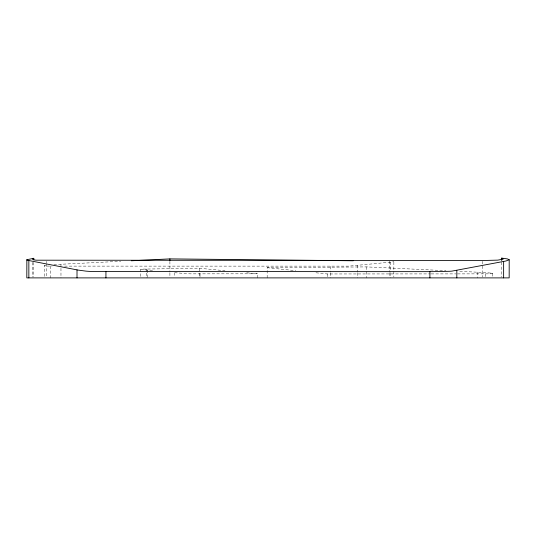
<?xml version="1.0" encoding="UTF-8"?>
<svg xmlns="http://www.w3.org/2000/svg" width="536" height="536" viewBox="0 0 536 536"><rect width="100%" height="100%" fill="white"/><g stroke="black" fill="none" stroke-linecap="round" stroke-linejoin="round"><path stroke-width="0.4" stroke-dasharray="2.68 2.01" d="M32.448 262.379L32.441 277.072M44.24 276.368L44.233 265.769M140.794 276.409L140.794 269.266L141.692 269.119L199.64 268.275L224.986 270.7M393.846 269.514L393.873 261.454L393.417 261.293M46.042 265.3L45.064 265.461A19.048 0.878 -2.8 0 0 44.991 265.97A18.847 0.864 -2.8 0 0 45.406 266.01A16.696 0.764 -2.8 0 0 46.786 266.07L52.032 266.104M64.548 266.117L348.206 266.131A7.625 0.348 -2.8 0 0 349.928 266.037L391.313 262.05A10.445 0.482 -2.8 0 0 392.412 261.91L392.942 261.816A22.023 1.012 -2.8 0 0 393.853 261.454M53.881 264.61L120.734 261.3M267.169 277.889L267.169 267.699L366.684 266.901L445.918 270.673M257.575 277.889L257.575 273.809L190.568 273.856A7.946 0.348 2.7 0 1 188.056 273.742L174.984 272.717M315.979 272.791L327.241 273.963L430.314 273.909M431.138 273.909L455.875 273.896M457.523 273.896L489.837 273.849A19.685 0.864 2.7 0 0 491.318 273.796M459.767 271.337L483.908 272.523A11.665 0.516 2.7 0 1 485.676 272.643L486.253 272.683A13.192 0.583 2.7 0 1 487.405 272.777A13.031 0.576 2.7 0 1 488.845 272.904L490.42 273.072M152.485 270.6L141.089 269.407A10.908 0.482 2.7 0 1 140.794 269.266M246.714 272.777L257.575 273.809M267.169 267.699L295.705 270.673M492.738 273.541L492.738 277.889M501.723 262.231L501.723 277.065M485.556 273.876L485.556 277.889M482.38 261.334L482.38 277.058M477.455 272.181L477.455 277.889M393.846 271.189L393.846 277.052M390.282 262.158L390.282 272.094M390.282 272.918L390.282 277.889M389.638 261.139L389.638 272.027M389.638 272.864L389.638 277.052M366.684 266.901L366.684 277.889M357.478 265.407L357.478 272.067M357.478 272.898L357.478 277.889M330.685 266.359L330.685 272.127M330.685 272.951L330.685 277.889M327.241 273.963L327.241 277.889M200.022 273.976L200.022 277.889M199.64 268.275L199.64 272.281M199.64 273.085L199.64 277.889M174.401 272.663L174.401 276.395M169.905 261.367L169.905 272.107M169.905 272.931L169.905 277.065M147.427 270.124L147.427 277.889M146.717 268.985L146.717 272.228M146.717 273.032L146.717 277.889M60.97 264.235L60.97 267.444M60.97 268.248L60.97 277.889M50.364 266.104L50.364 277.889M46.652 261.334L46.652 262.988M46.652 263.812L46.652 277.058M33.781 262.379L33.781 277.072M490.487 273.079A16.891 0.744 2.7 0 1 491.224 273.789"/><path stroke-width="0.8" d="M501.723 260.583L501.723 258.111L507.391 258.908L509.2 259.732L509.167 277.889L26.807 277.889L26.86 259.732L33.781 258.298L33.781 259.933M509.2 259.732L505.984 260.992L451.949 271.109A15.618 1.427 0 0 1 449.717 271.283L432.9 271.651L93.177 271.544A20.643 1.889 0 0 1 89.954 271.404L88.889 271.343A23.577 2.157 0 0 1 85.961 271.129L78.048 270.077L27.122 260.201A19.879 1.822 0 0 1 26.86 259.732M33.781 258.298L32.482 259.324L34.652 259.994A10.599 0.972 0 0 0 36.488 260.188L483.546 260.503L497.803 260.127L503.204 259.129L501.723 258.111M131.32 260.777L169.905 258.888L353.284 260.764M503.626 261.407L503.626 277.889M456.826 270.399L456.826 277.889M429.906 271.658L429.906 277.889M169.905 258.888L169.905 260.536M105.934 271.698L105.934 277.889M77.01 269.876L77.01 277.889M28.85 260.69L28.85 277.889"/></g></svg>
